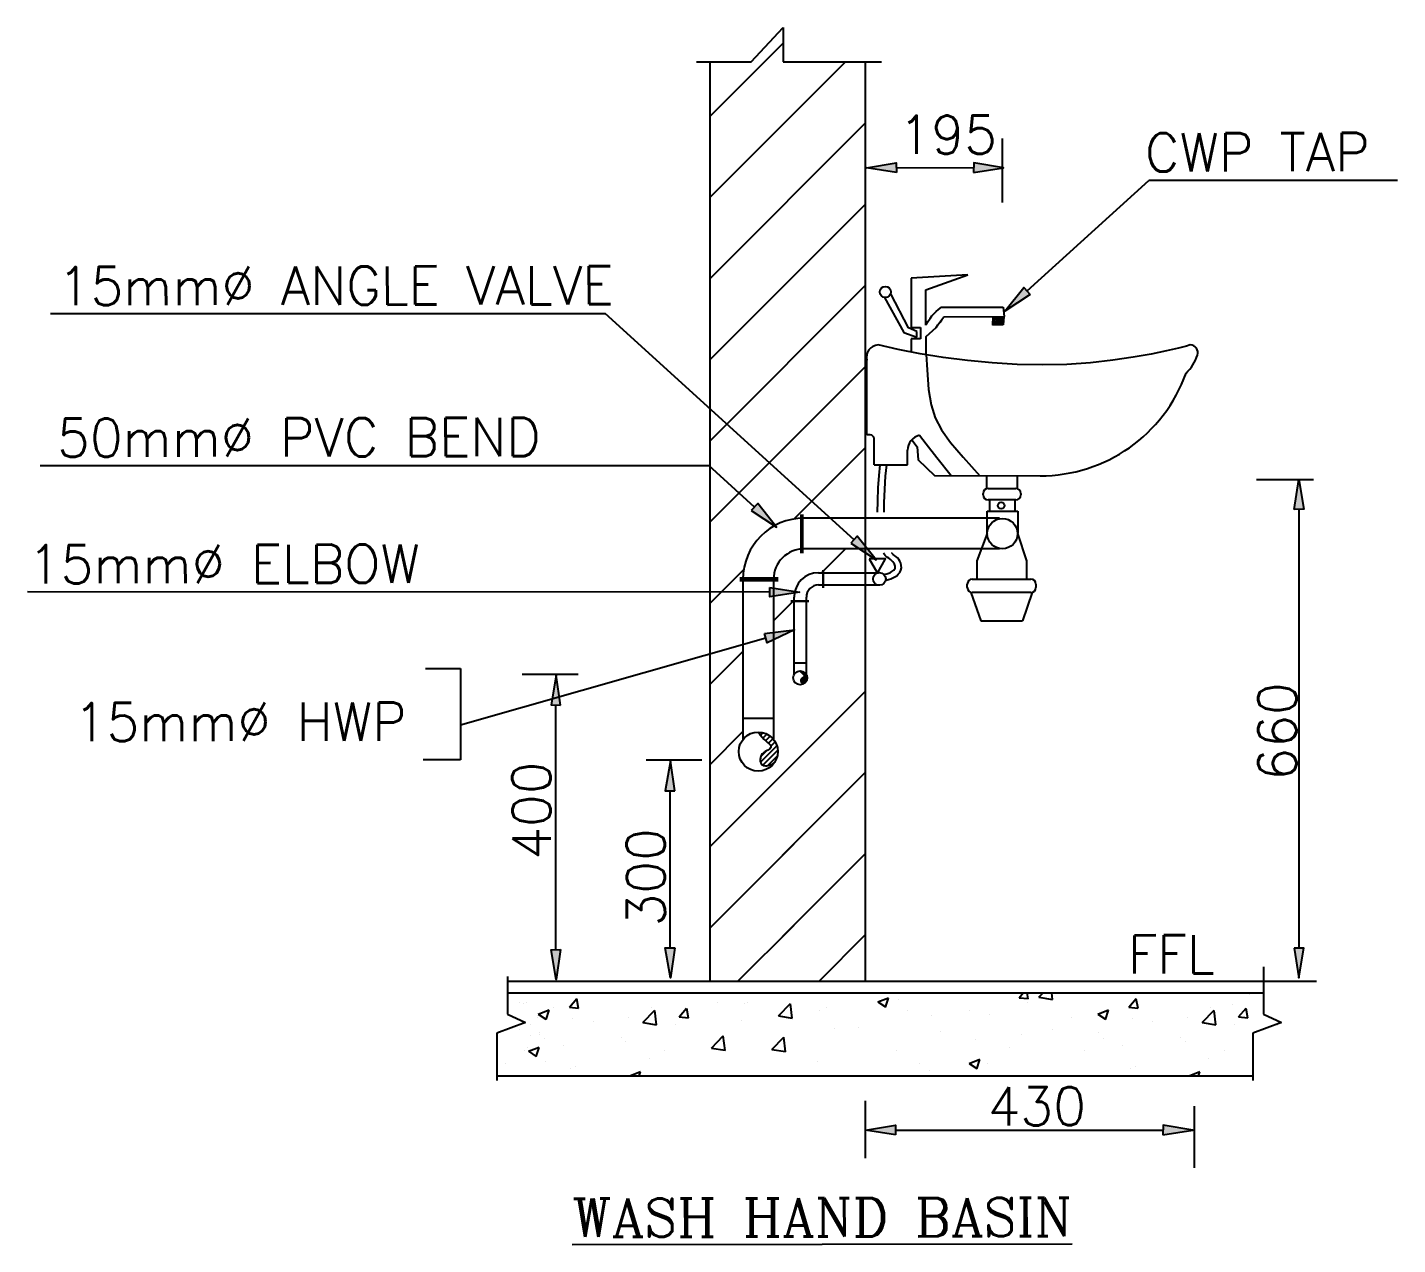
# Model space of a CAD drawing. Extents: x 3065113 to 6433189, y 628544 to 1322066.
# Drawn here: x 3162626 to 3164417, y 728904 to 730494 of the extents above; entities that cross this region are included whole.
import ezdxf

# ---------------------------------------------------------------- set-up
doc = ezdxf.new("R2010")
doc.units = 0
doc.header["$LTSCALE"] = 700
doc.header["$MEASUREMENT"] = 0
doc.layers.get('0').update_dxf_attribs({"linetype": 'CONTINUOUS'})
for name, color, linetype in [('isometric', 1, 'CONTINUOUS'), ('LINE', 7, 'CONTINUOUS'), ('PIPE', 4, 'CONTINUOUS')]:
    doc.layers.add(name, color=color, linetype=linetype)
doc.styles.add('ROMANC', font='ROMANC', dxfattribs={"height": 0.2})
doc.styles.add('ROMANS', font='ROMANS.SHX', dxfattribs={"width": 0.75})

msp = doc.modelspace()

# ---------------------------------------------------------------- hatches: boundary and pattern name
at = {"layer": 'PIPE'}
h = msp.add_hatch(dxfattribs=at)
h.set_pattern_fill('ANSI31', color=4, scale=14.4, style=0)
h.set_pattern_definition([(45, (3089277.8092, 684024.6412), (-1.272792206, 1.272792206), [])])
h.paths.add_polyline_path([(3163642.4, 729638.3), (3163643.1, 729638.6), (3163643.7, 729639.1, 0.15646), (3163645.4, 729644.4, 0.411826), (3163636.4, 729653.6), (3163637.2, 729652.3), (3163638.1, 729651.2), (3163639, 729650.3), (3163639.9, 729649.4), (3163640.7, 729648.7), (3163641.4, 729648.1), (3163641.9, 729647.5), (3163642.2, 729647), (3163642.3, 729646.5), (3163642.1, 729646.1), (3163641.8, 729645.8), (3163641.3, 729645.4), (3163640.7, 729645.1), (3163640.1, 729644.7), (3163639.6, 729644.4), (3163639, 729644), (3163638.5, 729643.7), (3163638.2, 729643.3), (3163637.9, 729642.9), (3163637.6, 729642.5), (3163637.5, 729642.1), (3163637.3, 729641.7), (3163637.3, 729641.2), (3163637.2, 729640.8), (3163637.2, 729640.3), (3163637.2, 729639.9), (3163637.3, 729639.5), (3163637.4, 729639.1), (3163637.6, 729638.7), (3163637.9, 729638.4), (3163638.2, 729638.1), (3163638.6, 729637.9), (3163639.1, 729637.8), (3163639.7, 729637.7), (3163640.3, 729637.8), (3163641, 729637.9), (3163641.7, 729638)])
h = msp.add_hatch(dxfattribs=at)
h.set_pattern_fill('ANSI31', color=4, scale=40, style=0)
h.set_pattern_definition([(45, (2957030.136, 602826.5027), (-3.53553391, 3.53553391), [])])
h.paths.add_polyline_path([(3163598.4, 729531.1), (3163600.3, 729532.1), (3163602.1, 729533.2, 0.15646), (3163606.9, 729548, 0.411826), (3163581.6, 729573.5), (3163583.9, 729570.1), (3163586.4, 729567), (3163588.9, 729564.4), (3163591.4, 729562.1), (3163593.7, 729560), (3163595.6, 729558.2), (3163597, 729556.7), (3163597.9, 729555.3), (3163598, 729554), (3163597.6, 729552.9), (3163596.7, 729551.8), (3163595.4, 729550.8), (3163593.8, 729549.9), (3163592.2, 729548.9), (3163590.5, 729548), (3163589, 729547.1), (3163587.7, 729546.1), (3163586.7, 729545), (3163585.9, 729543.9), (3163585.2, 729542.8), (3163584.7, 729541.6), (3163584.4, 729540.5), (3163584.2, 729539.2), (3163584.1, 729538), (3163584, 729536.8), (3163584.1, 729535.5), (3163584.3, 729534.3), (3163584.7, 729533.2), (3163585.2, 729532.2), (3163585.9, 729531.3), (3163586.8, 729530.6), (3163587.9, 729530), (3163589.3, 729529.7), (3163590.9, 729529.5), (3163592.6, 729529.6), (3163594.5, 729529.9), (3163596.4, 729530.4)])

# ---------------------------------------------------------------- linework, layer by layer
at = {"color": 0}
for p, q in [((3163664.3, 729781.7), (3163695.6, 729813)), ((3163664.3, 729781.7), (3163695.6, 729813)), ((3163664.3, 729781.7), (3163695.6, 729813)), ((3163664.3, 729781.7), (3163695.6, 729813)), ((3163664.3, 729781.7), (3163695.6, 729813)), ((3163664.3, 729781.7), (3163695.6, 729813)), ((3163664.3, 729781.7), (3163695.6, 729813)), ((3163664.3, 729781.7), (3163695.6, 729813)), ((3163518.6, 729742), (3163562.5, 729785.9)), ((3163601.4, 729718.8), (3163628.3, 729745.7)), ((3163613.3, 729730.7), (3163628.3, 729745.7)), ((3163613.3, 729730.7), (3163628.3, 729745.7)), ((3163613.3, 729730.7), (3163628.3, 729745.7)), ((3163613.3, 729730.7), (3163628.3, 729745.7)), ((3163613.3, 729730.7), (3163628.3, 729745.7)), ((3163613.3, 729730.7), (3163628.3, 729745.7)), ((3163613.3, 729730.7), (3163628.3, 729745.7)), ((3163518.6, 729531.3), (3163561.4, 729574.2)), ((3163777, 729209.5), (3163777, 729209.5)), ((3163807.9, 729203.1), (3163807.9, 729203.1))]:
    msp.add_line(p, q, dxfattribs=at)
at = {"layer": 'isometric', "color": 5}
for p, q in [((3163855.4, 730170.9), (3163781.1, 730166.5)), ((3163781.1, 730166.5), (3163781.1, 730102.1)), ((3163800.6, 730151.2), (3163855.4, 730170.9)), ((3163800.6, 730105), (3163800.6, 730151.2)), ((3163901.4, 730128.6), (3163903, 730116.4)), ((3163816.3, 730105.5), (3163824.1, 730115.9)), ((3163818.7, 730108.7), (3163821.3, 730111.7)), ((3163824.1, 730115.9), (3163903, 730116.4)), ((3163887.8, 730105.2), (3163888.3, 730116.3)), ((3163890, 730105.3), (3163890.5, 730116.3)), ((3163892.7, 730105.3), (3163893.2, 730116.3)), ((3163895, 730105.3), (3163895.5, 730116.3)), ((3163897.3, 730105.2), (3163897.9, 730116.3)), ((3163899.7, 730105.3), (3163900.2, 730116.3)), ((3163902.4, 730116.3), (3163901.4, 730105.4)), ((3163781.1, 730102.1), (3163793.4, 730102.1)), ((3163788.7, 730089.7), (3163788.7, 730096.7)), ((3163793.4, 730102.1), (3163793.4, 730087.4)), ((3163801, 730090.2), (3163814.1, 730102.1)), ((3163801, 730066.8), (3163801, 730090.2)), ((3163814.1, 730102.1), (3163816.3, 730105.5)), ((3163901.4, 730105.4), (3163887.8, 730105.2)), ((3163781.1, 730087.4), (3163781.1, 730070)), ((3163793.4, 730087.4), (3163781.1, 730087.4))]:
    msp.add_line(p, q, dxfattribs=at)
for points in [[(3163788.7, 730096.7), (3163777.6, 730101.8), (3163754.5, 730146.1)], [(3163746.3, 730141.4), (3163771.5, 730095.7), (3163788.7, 730089.7)], [(3163800.6, 730105), (3163801.5, 730106.8), (3163803.7, 730110.6), (3163805.9, 730114), (3163808.3, 730117.2), (3163810.9, 730120.2), (3163813.9, 730123.1), (3163817.2, 730125.8), (3163821, 730128.5), (3163901.4, 730128.6)]]:
    msp.add_lwpolyline(points, dxfattribs=at)
msp.add_circle((3163747.6, 730148.6), 7.28, dxfattribs=at)
at = {"layer": 'LINE', "color": 8}
for p, q in [((3163572.2, 730449.1), (3163613.9, 730494.2)), ((3163613.9, 730494.2), (3163613.9, 730449.1)), ((3163518.6, 730378.4), (3163613.9, 730473.7)), ((3163518.6, 730378.4), (3163613.9, 730473.7)), ((3163518.6, 730378.4), (3163613.9, 730473.7)), ((3163518.6, 730378.4), (3163613.9, 730473.7)), ((3163518.6, 730378.4), (3163613.9, 730473.7)), ((3163518.6, 730378.4), (3163613.9, 730473.7)), ((3163518.6, 730378.4), (3163613.9, 730473.7)), ((3163518.6, 730378.4), (3163613.9, 730473.7)), ((3163500.9, 730449.1), (3163572.2, 730449.1)), ((3163518.6, 730272.4), (3163695.3, 730449.1)), ((3163518.6, 730272.4), (3163695.3, 730449.1)), ((3163518.6, 730272.4), (3163695.3, 730449.1)), ((3163518.6, 730272.4), (3163695.3, 730449.1)), ((3163518.6, 730272.4), (3163695.3, 730449.1)), ((3163518.6, 730272.4), (3163695.3, 730449.1)), ((3163518.6, 730272.4), (3163695.3, 730449.1)), ((3163518.6, 730272.4), (3163695.3, 730449.1)), ((3163518.6, 729248), (3163518.6, 730449.1)), ((3163613.9, 730449.1), (3163742.5, 730449.1)), ((3163721.7, 729248), (3163721.7, 730449.1)), ((3163518.6, 730166.3), (3163721.7, 730369.5)), ((3163518.6, 730166.3), (3163721.7, 730369.5)), ((3163518.6, 730166.3), (3163721.7, 730369.5)), ((3163518.6, 730166.3), (3163721.7, 730369.5)), ((3163518.6, 730166.3), (3163721.7, 730369.5)), ((3163518.6, 730166.3), (3163721.7, 730369.5)), ((3163518.6, 730166.3), (3163721.7, 730369.5)), ((3163518.6, 730166.3), (3163721.7, 730369.5)), ((3163518.6, 730060.2), (3163721.7, 730263.4)), ((3163518.6, 730060.2), (3163721.7, 730263.4)), ((3163518.6, 730060.2), (3163721.7, 730263.4)), ((3163518.6, 730060.2), (3163721.7, 730263.4)), ((3163518.6, 730060.2), (3163721.7, 730263.4)), ((3163518.6, 730060.2), (3163721.7, 730263.4)), ((3163518.6, 730060.2), (3163721.7, 730263.4)), ((3163518.6, 730060.2), (3163721.7, 730263.4)), ((3163518.6, 729954.2), (3163721.7, 730157.3)), ((3163518.6, 729954.2), (3163721.7, 730157.3)), ((3163518.6, 729954.2), (3163721.7, 730157.3)), ((3163518.6, 729954.2), (3163721.7, 730157.3)), ((3163518.6, 729954.2), (3163721.7, 730157.3)), ((3163518.6, 729954.2), (3163721.7, 730157.3)), ((3163518.6, 729954.2), (3163721.7, 730157.3)), ((3163518.6, 729954.2), (3163721.7, 730157.3)), ((3163518.6, 729848.1), (3163721.7, 730051.3)), ((3163518.6, 729848.1), (3163721.7, 730051.3)), ((3163518.6, 729848.1), (3163721.7, 730051.3)), ((3163518.6, 729848.1), (3163721.7, 730051.3)), ((3163518.6, 729848.1), (3163721.7, 730051.3)), ((3163518.6, 729848.1), (3163721.7, 730051.3)), ((3163518.6, 729848.1), (3163721.7, 730051.3)), ((3163518.6, 729848.1), (3163721.7, 730051.3)), ((3163628.5, 729852), (3163721.7, 729945.2)), ((3163628.5, 729852), (3163721.7, 729945.2)), ((3163628.5, 729852), (3163721.7, 729945.2)), ((3163628.5, 729852), (3163721.7, 729945.2)), ((3163628.5, 729852), (3163721.7, 729945.2)), ((3163628.5, 729852), (3163721.7, 729945.2)), ((3163628.5, 729852), (3163721.7, 729945.2)), ((3163628.5, 729852), (3163721.7, 729945.2)), ((3163518.6, 729636), (3163561.4, 729678.8)), ((3163518.6, 729423.8), (3163721.7, 729627)), ((3163613.3, 729412.5), (3163721.7, 729520.9)), ((3163518.6, 729317.8), (3163628.3, 729427.5)), ((3163613.3, 729412.5), (3163628.3, 729427.5)), ((3163613.3, 729412.5), (3163628.3, 729427.5)), ((3163613.3, 729412.5), (3163628.3, 729427.5)), ((3163613.3, 729412.5), (3163628.3, 729427.5)), ((3163613.3, 729412.5), (3163628.3, 729427.5)), ((3163613.3, 729412.5), (3163628.3, 729427.5)), ((3163613.3, 729306.4), (3163721.7, 729414.9)), ((3163554.9, 729248), (3163628.3, 729321.4)), ((3163613.3, 729306.4), (3163628.3, 729321.4)), ((3163613.3, 729306.4), (3163628.3, 729321.4)), ((3163613.3, 729306.4), (3163628.3, 729321.4)), ((3163613.3, 729306.4), (3163628.3, 729321.4)), ((3163613.3, 729306.4), (3163628.3, 729321.4)), ((3163613.3, 729306.4), (3163628.3, 729321.4)), ((3163661, 729248), (3163721.7, 729308.8)), ((3163661, 729248), (3163721.7, 729308.8)), ((3163661, 729248), (3163721.7, 729308.8)), ((3163661, 729248), (3163721.7, 729308.8)), ((3163661, 729248), (3163721.7, 729308.8)), ((3163661, 729248), (3163721.7, 729308.8)), ((3163661, 729248), (3163721.7, 729308.8)), ((3163661, 729248), (3163721.7, 729308.8)), ((3164241.7, 729266.6), (3164241.7, 729204.8)), ((3163253.7, 729254.3), (3163253.7, 729204.8)), ((3163253.7, 729248), (3164310.9, 729248)), ((3163253.7, 729232.7), (3164241.7, 729232.7)), ((3163922.3, 729226.4), (3163927.6, 729232.7)), ((3163934.4, 729225), (3163932.9, 729232.7)), ((3163948.2, 729227), (3163953.7, 729232.7)), ((3163966.1, 729223.9), (3163965.1, 729232.7)), ((3164222.9, 729230.4), (3164222.9, 729230.4)), ((3163270, 729219.7), (3163270, 729219.7)), ((3163274.9, 729218.5), (3163274.9, 729218.5)), ((3163279.2, 729220), (3163279.2, 729220)), ((3163314.4, 729214), (3163314.4, 729214)), ((3163334.7, 729213.9), (3163344.3, 729225.4)), ((3163334.7, 729213.9), (3163346.6, 729212.8)), ((3163346.7, 729212.4), (3163344.4, 729225)), ((3163441.7, 729214), (3163441.7, 729214)), ((3163478.1, 729201.3), (3163487.8, 729212.8)), ((3163490.2, 729199.9), (3163487.9, 729212.4)), ((3163528.2, 729220.8), (3163528.2, 729220.8)), ((3163563.5, 729218.5), (3163563.5, 729218.5)), ((3163567.7, 729220), (3163567.7, 729220)), ((3163608, 729202.7), (3163623.6, 729218.9)), ((3163625.9, 729199.6), (3163623.6, 729218.6)), ((3163670.2, 729214), (3163670.2, 729214)), ((3163737.7, 729221), (3163751.7, 729226.4)), ((3163737.7, 729221), (3163747.6, 729214.3)), ((3163747.7, 729213.9), (3163751.8, 729226)), ((3163765, 729224.6), (3163765, 729224.6)), ((3163922.3, 729226.4), (3163934.3, 729225.4)), ((3163933.7, 729219.7), (3163933.7, 729219.7)), ((3163948.2, 729227), (3163966, 729224.2)), ((3164065.8, 729213.9), (3164075.4, 729225.4)), ((3164065.8, 729213.9), (3164077.7, 729212.8)), ((3164077.8, 729212.4), (3164075.5, 729225)), ((3164172.8, 729214), (3164172.8, 729214)), ((3164201.6, 729217), (3164201.6, 729217)), ((3164209.2, 729201.3), (3164218.9, 729212.8)), ((3164221.3, 729199.9), (3164218.9, 729212.4)), ((3163253.7, 729204.9), (3163253.7, 729204.9)), ((3163253.7, 729204.8), (3163277.1, 729193.9)), ((3163271.6, 729196.8), (3163271.6, 729196.8)), ((3163293.1, 729200.4), (3163293.1, 729200.4)), ((3163294, 729205), (3163308, 729210.4)), ((3163294, 729205), (3163304, 729198.3)), ((3163304.1, 729197.9), (3163308.1, 729210)), ((3163305.2, 729209.6), (3163305.2, 729209.6)), ((3163339, 729199.9), (3163339, 729199.9)), ((3163366.2, 729195.9), (3163366.2, 729195.9)), ((3163411.5, 729200.8), (3163411.5, 729200.8)), ((3163430.6, 729193.9), (3163446.2, 729210.1)), ((3163448.5, 729190.8), (3163446.3, 729209.8)), ((3163478.1, 729201.3), (3163490.1, 729200.3)), ((3163560.1, 729196.8), (3163560.1, 729196.8)), ((3163608, 729202.7), (3163625.8, 729199.9)), ((3163661.1, 729209.6), (3163661.1, 729209.6)), ((3163858, 729209.7), (3163858, 729209.7)), ((3163883.8, 729204.9), (3163883.8, 729204.9)), ((3163990.5, 729200.4), (3163990.5, 729200.4)), ((3164025.1, 729205), (3164039.1, 729210.4)), ((3164025.1, 729205), (3164035.1, 729198.3)), ((3164035.1, 729197.9), (3164039.2, 729210)), ((3164070.1, 729199.9), (3164070.1, 729199.9)), ((3164097.3, 729195.9), (3164097.3, 729195.9)), ((3164142.6, 729200.8), (3164142.6, 729200.8)), ((3164161.7, 729193.9), (3164177.3, 729210.1)), ((3164179.5, 729190.8), (3164177.3, 729209.8)), ((3164209.2, 729201.3), (3164221.2, 729200.3)), ((3164241.7, 729204.8), (3164265.1, 729193.9)), ((3163277.1, 729193.9), (3163240, 729180.1)), ((3163240, 729180.1), (3163240, 729118.3)), ((3163268.8, 729184.9), (3163268.8, 729184.9)), ((3163283.4, 729191.6), (3163283.4, 729191.6)), ((3163283.7, 729176.5), (3163283.7, 729176.5)), ((3163294.9, 729180.8), (3163294.9, 729180.8)), ((3163295.9, 729178.1), (3163295.9, 729178.1)), ((3163430.6, 729193.9), (3163448.4, 729191.1)), ((3163473, 729191.4), (3163473, 729191.4)), ((3163520.2, 729160.5), (3163535.8, 729176.8)), ((3163681.6, 729186.5), (3163681.6, 729186.5)), ((3163712.4, 729187.1), (3163712.4, 729187.1)), ((3163925.9, 729178.1), (3163925.9, 729178.1)), ((3163966.3, 729184.9), (3163966.3, 729184.9)), ((3164026, 729180.8), (3164026, 729180.8)), ((3164161.7, 729193.9), (3164179.5, 729191.1)), ((3164204.1, 729191.4), (3164204.1, 729191.4)), ((3164265.1, 729193.9), (3164228, 729180.1)), ((3164228, 729180.1), (3164228, 729118.3)), ((3164259.6, 729190.6), (3164259.6, 729190.6)), ((3163279.3, 729160.8), (3163279.3, 729160.8)), ((3163281.1, 729156.5), (3163295.1, 729161.9)), ((3163291.1, 729149.4), (3163295.2, 729161.5)), ((3163301.6, 729173.6), (3163301.6, 729173.6)), ((3163326.4, 729164), (3163326.4, 729164)), ((3163402.2, 729174), (3163402.2, 729174)), ((3163408.4, 729169.1), (3163408.4, 729169.1)), ((3163520.2, 729160.5), (3163538, 729157.8)), ((3163538, 729157.5), (3163535.8, 729176.4)), ((3163599.2, 729158.8), (3163614.8, 729175)), ((3163599.2, 729158.8), (3163617, 729156)), ((3163617.1, 729155.7), (3163614.9, 729174.7)), ((3163865.2, 729172.1), (3163865.2, 729172.1)), ((3163909.3, 729160.8), (3163909.3, 729160.8)), ((3164032.7, 729173.6), (3164032.7, 729173.6)), ((3164057.5, 729164), (3164057.5, 729164)), ((3164133.2, 729174), (3164133.2, 729174)), ((3164139.5, 729169.1), (3164139.5, 729169.1)), ((3163251.1, 729140.8), (3163251.1, 729140.8)), ((3163276.3, 729157.5), (3163276.3, 729157.5)), ((3163281.1, 729156.5), (3163291.1, 729149.8)), ((3163302.8, 729143), (3163302.8, 729143)), ((3163439.3, 729147.4), (3163439.3, 729147.4)), ((3163459.4, 729156.9), (3163459.4, 729156.9)), ((3163658.7, 729143), (3163658.7, 729143)), ((3163762.5, 729158), (3163762.5, 729158)), ((3163857.1, 729140.5), (3163871.1, 729145.9)), ((3163867.1, 729133.4), (3163871.2, 729145.5)), ((3163881.1, 729140.8), (3163881.1, 729140.8)), ((3164007.4, 729157.5), (3164007.4, 729157.5)), ((3164170.4, 729147.4), (3164170.4, 729147.4)), ((3164190.5, 729156.9), (3164190.5, 729156.9)), ((3164227.6, 729151), (3164227.6, 729151)), ((3163240, 729124.2), (3164228, 729124.2)), ((3163336.6, 729133.3), (3163336.6, 729133.3)), ((3163342.8, 729136.9), (3163342.8, 729136.9)), ((3163413.4, 729124.5), (3163427.4, 729129.8)), ((3163413.4, 729124.5), (3163413.8, 729124.2)), ((3163425.7, 729124.2), (3163427.5, 729129.4)), ((3163755.3, 729124.3), (3163755.3, 729124.3)), ((3163857.1, 729140.5), (3163867, 729133.8)), ((3164067.7, 729133.3), (3164067.7, 729133.3)), ((3164073.9, 729136.9), (3164073.9, 729136.9)), ((3164144.5, 729124.5), (3164158.5, 729129.8)), ((3164144.5, 729124.5), (3164144.8, 729124.2)), ((3164156.8, 729124.2), (3164158.6, 729129.4))]:
    msp.add_line(p, q, dxfattribs=at)
at = {"layer": 'PIPE', "color": 7}
for p, q in [((3163900, 730349), (3163900, 730265.4)), ((3163761.8, 730311.1), (3163863, 730310.8)), ((3163932.8, 730149.9), (3164091.8, 730294.4)), ((3164417, 730294.4), (3164091.8, 730294.4)), ((3162656.5, 730120.6), (3163381.2, 730120.6)), ((3163706.7, 729824.9), (3163381.2, 730120.6)), ((3162642.9, 729921.8), (3163516.7, 729921.8)), ((3163576.5, 729867.5), (3163516.7, 729921.8)), ((3164232.7, 729903.7), (3164307.2, 729903.7)), ((3164288.1, 729864.6), (3164287.9, 729291.3)), ((3163596.4, 729756.3), (3162626.3, 729756.6)), ((3163721.7, 729714.1), (3163721.7, 729730.1)), ((3163591.2, 729696.2), (3163192.4, 729582.4)), ((3163146.7, 729656.4), (3163192.4, 729656.4)), ((3163192.4, 729656.4), (3163192.4, 729537.4)), ((3163346.1, 729648.6), (3163273.1, 729648.6)), ((3163316.9, 729289.2), (3163317.1, 729608.8)), ((3163192.4, 729537.4), (3163143.6, 729537.4)), ((3163507.9, 729536.6), (3163434.9, 729536.6)), ((3163466.3, 729291.6), (3163466.5, 729496.9)), ((3163819.2, 729182.6), (3163819.2, 729182.6)), ((3163792.7, 729140.8), (3163792.7, 729140.8)), ((3163805.4, 729130.9), (3163805.4, 729130.9)), ((3163721.7, 729016.7), (3163721.7, 729091.6)), ((3164151.7, 729004), (3164151.7, 729084.8)), ((3163760.8, 729053.5), (3164110.5, 729053.3))]:
    msp.add_line(p, q, dxfattribs=at)
at = {"layer": 'PIPE', "color": 3}
for p, q in [((3163723.3, 729961.8), (3163723.3, 730059.3)), ((3163727.8, 729961.8), (3163723.3, 729961.8)), ((3163732.8, 729922.7), (3163732.8, 729956.8)), ((3163776.7, 729922.7), (3163776.7, 729941.8)), ((3163732.8, 729922.7), (3163776.7, 729922.7)), ((3163879.6, 729908.5), (3163879.6, 729891.8)), ((3163919.7, 729908.4), (3163919.7, 729891.8)), ((3163875.5, 729883.3), (3163875.5, 729885.3)), ((3163881.9, 729891.8), (3163918, 729891.8)), ((3163918, 729876.8), (3163881.9, 729876.8)), ((3163924.4, 729885.3), (3163924.4, 729883.3))]:
    msp.add_line(p, q, dxfattribs=at)
at = {"layer": 'PIPE', "color": 4}
for p, q in [((3163883.9, 729862.2), (3163883.9, 729876.8)), ((3163917.1, 729862.2), (3163917.1, 729876.8)), ((3163880.8, 729862.2), (3163920.7, 729862.2)), ((3163880.8, 729834.8), (3163880.8, 729862.2)), ((3163920.7, 729862.2), (3163920.7, 729833.6)), ((3163896.8, 729853), (3163638.5, 729853)), ((3163880.7, 729832.8), (3163867, 729797.1)), ((3163920.2, 729832.8), (3163932, 729797.1)), ((3163896.8, 729813), (3163641.4, 729813)), ((3163867, 729797.1), (3163867, 729773.6)), ((3163932, 729797.1), (3163932, 729773.4)), ((3163561.4, 729773), (3163561.4, 729563.8)), ((3163601.4, 729773), (3163601.4, 729744.3)), ((3163660.3, 729781.7), (3163738.7, 729781.7)), ((3163861.1, 729773.4), (3163937.8, 729773.4)), ((3163628.3, 729648.9), (3163628.3, 729749.7)), ((3163644.3, 729648.8), (3163644.3, 729749.7)), ((3163660.3, 729765.7), (3163740.5, 729765.7)), ((3163854.6, 729762.2), (3163854.6, 729766.9)), ((3163859.4, 729755.7), (3163872.2, 729718.9)), ((3163937.8, 729755.7), (3163861.1, 729755.7)), ((3163939.5, 729755.7), (3163926.7, 729718.9)), ((3163944.3, 729766.9), (3163944.3, 729762.2)), ((3163601.4, 729744.3), (3163601.4, 729563.8)), ((3163872.2, 729718.9), (3163926.7, 729718.9)), ((3163628.3, 729664.1), (3163644.3, 729664.1)), ((3163561.4, 729591.5), (3163601.4, 729591.5))]:
    msp.add_line(p, q, dxfattribs=at)
at = {"layer": 'PIPE', "color": 7}
for points in [[(3163761.9, 730304.8), (3163722.7, 730310.7), (3163761.8, 730317.3)], [(3163862.9, 730304.8), (3163902.1, 730310.7), (3163863, 730317.3)], [(3163937, 730145.2), (3163903.8, 730123.6), (3163928.6, 730154.5)], [(3164281.9, 729864.5), (3164287.8, 729903.7), (3164294.4, 729864.6)], [(3163572.3, 729862.8), (3163605.4, 729841.2), (3163580.7, 729872.1)], [(3163702.5, 729820.2), (3163735.6, 729798.6), (3163710.9, 729829.5)], [(3163596.5, 729762.5), (3163635.5, 729756.2), (3163596.4, 729750)], [(3163589.5, 729702.3), (3163628.8, 729706.9), (3163592.9, 729690.2)], [(3163323.2, 729608.8), (3163317.3, 729647.9), (3163310.7, 729608.9)], [(3163472.6, 729496.8), (3163466.6, 729535.9), (3163460, 729496.9)], [(3163323.2, 729289.2), (3163317.3, 729250.1), (3163310.7, 729289.1)], [(3163472.6, 729291.7), (3163466.6, 729252.6), (3163460, 729291.6)], [(3164281.9, 729291.3), (3164287.8, 729252.2), (3164294.4, 729291.2)], [(3163760.9, 729047.2), (3163721.7, 729053.2), (3163760.8, 729059.8)], [(3164110.4, 729047.2), (3164149.6, 729053.2), (3164110.5, 729059.8)]]:
    msp.add_lwpolyline(points, close=True, dxfattribs=at)
at = {"layer": 'PIPE', "color": 3}
for points in [[(3164146, 730079.3), (3164141.2, 730077.9), (3164130.6, 730075.3), (3164115, 730071.7), (3164095.1, 730067.5), (3164071.4, 730063.3), (3164044.7, 730059.4), (3164015.5, 730056.1), (3163984.6, 730054), (3163952.6, 730053.3), (3163920, 730054), (3163887.2, 730055.9), (3163854.8, 730059), (3163823.2, 730062.9), (3163792.9, 730067.7), (3163764.4, 730073.2), (3163738.1, 730079.3)], [(3163801, 730066.8), (3163802.1, 730046.6), (3163804.1, 730021.2), (3163807.4, 730001), (3163812.7, 729984), (3163820.9, 729968.3), (3163832.8, 729951.8), (3163849.2, 729932.5), (3163870.9, 729908.5)], [(3163782, 729955.4), (3163789.3, 729946.1), (3163790.5, 729929.2), (3163811.9, 729908.8), (3163949.7, 729908.3)], [(3163792.2, 729961.3), (3163800.8, 729950.2), (3163814.9, 729932.3), (3163833.5, 729908.7)]]:
    msp.add_lwpolyline(points, dxfattribs=at)
at = {"layer": 'PIPE', "color": 4}
for points in [[(3163737.4, 729860.9), (3163737.6, 729875), (3163738.3, 729892.7), (3163739.3, 729908.8), (3163740.6, 729922.7)], [(3163745.8, 729860.9), (3163746, 729873), (3163746.7, 729891), (3163747.9, 729907.8), (3163749.5, 729922.7)], [(3163745.6, 729779.5), (3163746.9, 729779.7), (3163749.6, 729780.4), (3163751.9, 729781.2), (3163754.1, 729782.1), (3163755.9, 729783.1), (3163757.4, 729784.1), (3163758.6, 729785.2), (3163759.6, 729786.4), (3163760.2, 729787.6), (3163760.5, 729788.8), (3163760.4, 729790.1), (3163760.1, 729791.5), (3163759.5, 729792.9), (3163758.6, 729794.3), (3163757.3, 729795.8), (3163755.8, 729797.3), (3163754.1, 729798.9), (3163752.1, 729800.6), (3163750.1, 729802.2), (3163748.8, 729802.7), (3163747.1, 729804.4), (3163745.8, 729806), (3163745, 729807.4)], [(3163747.8, 729771.8), (3163748.7, 729771.9), (3163751.8, 729772.7), (3163754.8, 729773.7), (3163757.5, 729774.9), (3163760, 729776.2), (3163762.4, 729777.8), (3163764.5, 729779.7), (3163766.4, 729782.1), (3163767.7, 729784.9), (3163768.5, 729788), (3163768.4, 729791.2), (3163767.7, 729794.1), (3163766.5, 729796.7), (3163765, 729799), (3163763.3, 729801.1), (3163761.4, 729803.1), (3163759.9, 729803.8), (3163757.8, 729805.5), (3163755.9, 729807.1), (3163755.6, 729807.4)], [(3163636.4, 729653.6), (3163637.2, 729652.3), (3163638.1, 729651.2), (3163639, 729650.3), (3163639.9, 729649.4), (3163640.7, 729648.7), (3163641.4, 729648.1), (3163641.9, 729647.5), (3163642.2, 729647), (3163642.3, 729646.5), (3163642.1, 729646.1), (3163641.8, 729645.8), (3163641.3, 729645.4), (3163640.7, 729645.1), (3163640.1, 729644.7), (3163639.6, 729644.4), (3163639, 729644), (3163638.5, 729643.7), (3163638.2, 729643.3), (3163637.9, 729642.9), (3163637.6, 729642.5), (3163637.5, 729642.1), (3163637.3, 729641.7), (3163637.3, 729641.2), (3163637.2, 729640.8), (3163637.2, 729640.3), (3163637.2, 729639.9), (3163637.3, 729639.5), (3163637.4, 729639.1), (3163637.6, 729638.7), (3163637.9, 729638.4), (3163638.2, 729638.1), (3163638.6, 729637.9), (3163639.1, 729637.8), (3163639.7, 729637.7), (3163640.3, 729637.8), (3163641, 729637.9), (3163641.7, 729638), (3163642.4, 729638.3), (3163643.1, 729638.6), (3163643.7, 729639.1)], [(3163581.6, 729573.5), (3163583.9, 729570.1), (3163586.4, 729567), (3163588.9, 729564.4), (3163591.4, 729562.1), (3163593.7, 729560), (3163595.6, 729558.2), (3163597, 729556.7), (3163597.9, 729555.3), (3163598, 729554), (3163597.6, 729552.9), (3163596.7, 729551.8), (3163595.4, 729550.8), (3163593.8, 729549.9), (3163592.2, 729548.9), (3163590.5, 729548), (3163589, 729547.1), (3163587.7, 729546.1), (3163586.7, 729545), (3163585.9, 729543.9), (3163585.2, 729542.8), (3163584.7, 729541.6), (3163584.4, 729540.5), (3163584.2, 729539.2), (3163584.1, 729538), (3163584, 729536.8), (3163584.1, 729535.5), (3163584.3, 729534.3), (3163584.7, 729533.2), (3163585.2, 729532.2), (3163585.9, 729531.3), (3163586.8, 729530.6), (3163587.9, 729530), (3163589.3, 729529.7), (3163590.9, 729529.5), (3163592.6, 729529.6), (3163594.5, 729529.9), (3163596.4, 729530.4), (3163598.4, 729531.1), (3163600.3, 729532.1), (3163602.1, 729533.2)]]:
    msp.add_lwpolyline(points, dxfattribs=at)
for points, const_width in [([(3163638.5, 729807.2), (3163638.5, 729857.9)], 5), ([(3163666.4, 729761.7), (3163666.4, 729785.4)], 3), ([(3163607.9, 729773), (3163557.2, 729773)], 6), ([(3163647.7, 729744.4), (3163624, 729744.4)], 3)]:
    msp.add_lwpolyline(points, dxfattribs=dict(at, const_width=const_width))
msp.add_lwpolyline([(3163726.5, 729799.7), (3163737.2, 729781.1), (3163747.9, 729799.7)], close=True, dxfattribs=at)
at = {"layer": 'PIPE', "color": 7}
msp.add_circle((3163899, 729869.7), 4.29, dxfattribs=at)
at = {"layer": 'PIPE', "color": 4}
for centre, radius in [((3163900.5, 729832.8), 19.8), ((3163739.8, 729773.6), 8.24), ((3163636.3, 729644.4), 9.17), ((3163581.4, 729548), 25.5)]:
    msp.add_circle(centre, radius, dxfattribs=at)
at = {"layer": 'PIPE', "color": 3}
for centre, radius, start, end in [((3163739, 730063.2), 16.1, 93.08, 193.9683), ((3164146, 730069.3), 10, 341.3016, 90), ((3164098.6, 730085.3), 60, 314.4317, 341.3016), ((3163950.1, 730110.7), 202.4, 269.885, 340.2997), ((3163727.8, 729956.8), 5, 0, 90), ((3163796.7, 729941.8), 20, 103.0175, 180), ((3163881.9, 729885.3), 6.48, 90, 180), ((3163881.9, 729883.3), 6.48, 180, 270), ((3163918, 729885.3), 6.48, 0, 90), ((3163918, 729883.3), 6.48, 270, 0)]:
    msp.add_arc(centre, radius, start, end, dxfattribs=at)
at = {"layer": 'PIPE', "color": 4}
for centre, radius, start, end in [((3163641.4, 729773), 80, 90, 180), ((3163641.4, 729773), 40, 90, 180), ((3163660.3, 729749.7), 32, 90, 180), ((3163861.1, 729766.9), 6.48, 90, 180), ((3163937.8, 729766.9), 6.48, 0, 90), ((3163660.3, 729749.7), 16, 90, 180), ((3163861.1, 729762.2), 6.48, 180, 270), ((3163937.8, 729762.2), 6.48, 270, 0)]:
    msp.add_arc(centre, radius, start, end, dxfattribs=at)
at = {"layer": 'PIPE', "color": 7}
for points in [[(3163722.7, 730310.7), (3163761.9, 730304.8), (3163761.8, 730317.3)], [(3163902.1, 730310.7), (3163862.9, 730304.8), (3163863, 730317.3)], [(3163903.8, 730123.6), (3163937, 730145.2), (3163928.6, 730154.5)], [(3164287.8, 729903.7), (3164281.9, 729864.5), (3164294.4, 729864.6)], [(3163605.4, 729841.2), (3163572.3, 729862.8), (3163580.7, 729872.1)], [(3163735.6, 729798.6), (3163702.5, 729820.2), (3163710.9, 729829.5)], [(3163635.5, 729756.2), (3163596.5, 729762.5), (3163596.4, 729750)], [(3163628.8, 729706.9), (3163589.5, 729702.3), (3163592.9, 729690.2)], [(3163317.3, 729647.9), (3163323.2, 729608.8), (3163310.7, 729608.9)], [(3163466.6, 729535.9), (3163472.6, 729496.8), (3163460, 729496.9)], [(3163317.3, 729250.1), (3163323.2, 729289.2), (3163310.7, 729289.1)], [(3163466.6, 729252.6), (3163472.6, 729291.7), (3163460, 729291.6)], [(3164287.8, 729252.2), (3164281.9, 729291.3), (3164294.4, 729291.2)], [(3163721.7, 729053.2), (3163760.9, 729047.2), (3163760.8, 729059.8)], [(3164149.6, 729053.2), (3164110.4, 729047.2), (3164110.5, 729059.8)]]:
    msp.add_solid(points, dxfattribs=at)

# ---------------------------------------------------------------- texts
for s, rotation, style, p in [('195', 0.1002, 'ROMANS', (3163764.9, 730328.9)), ('CWP TAP', 0.1002, 'ROMANS', (3164087, 730305.9)), ('15mm%%c ANGLE VALVE', 0.1002, 'ROMANS', (3162666, 730131.2)), ('50mm%%c PVC BEND', 0.1002, 'ROMANS', (3162665.1, 729933)), ('15mm%%c ELBOW', 0.1002, 'ROMANS', (3162627, 729767.7)), ('660', 90.1002, 'ROMANS', (3164284.9, 729510.1)), ('15mm%%c HWP ', 0.1002, 'ROMANS', (3162686.9, 729561.5)), ('400', 90.1002, 'ROMANS', (3163310.2, 729406.6)), ('300', 90.1002, 'ROMANS', (3163459.6, 729319.5)), ('FFL', 0.1002, 'ROMANS', (3164064.5, 729257.9)), ('430', 0.1002, 'ROMANS', (3163881.2, 729059.5)), ('%%UWASH HAND BASIN', 0.1002, 'ROMANC', (3163338.3, 728913.8))]:
    msp.add_text(s, height=50, rotation=rotation, dxfattribs=dict(at, style=style)).set_placement(p)

doc.saveas('drawing.dxf')
